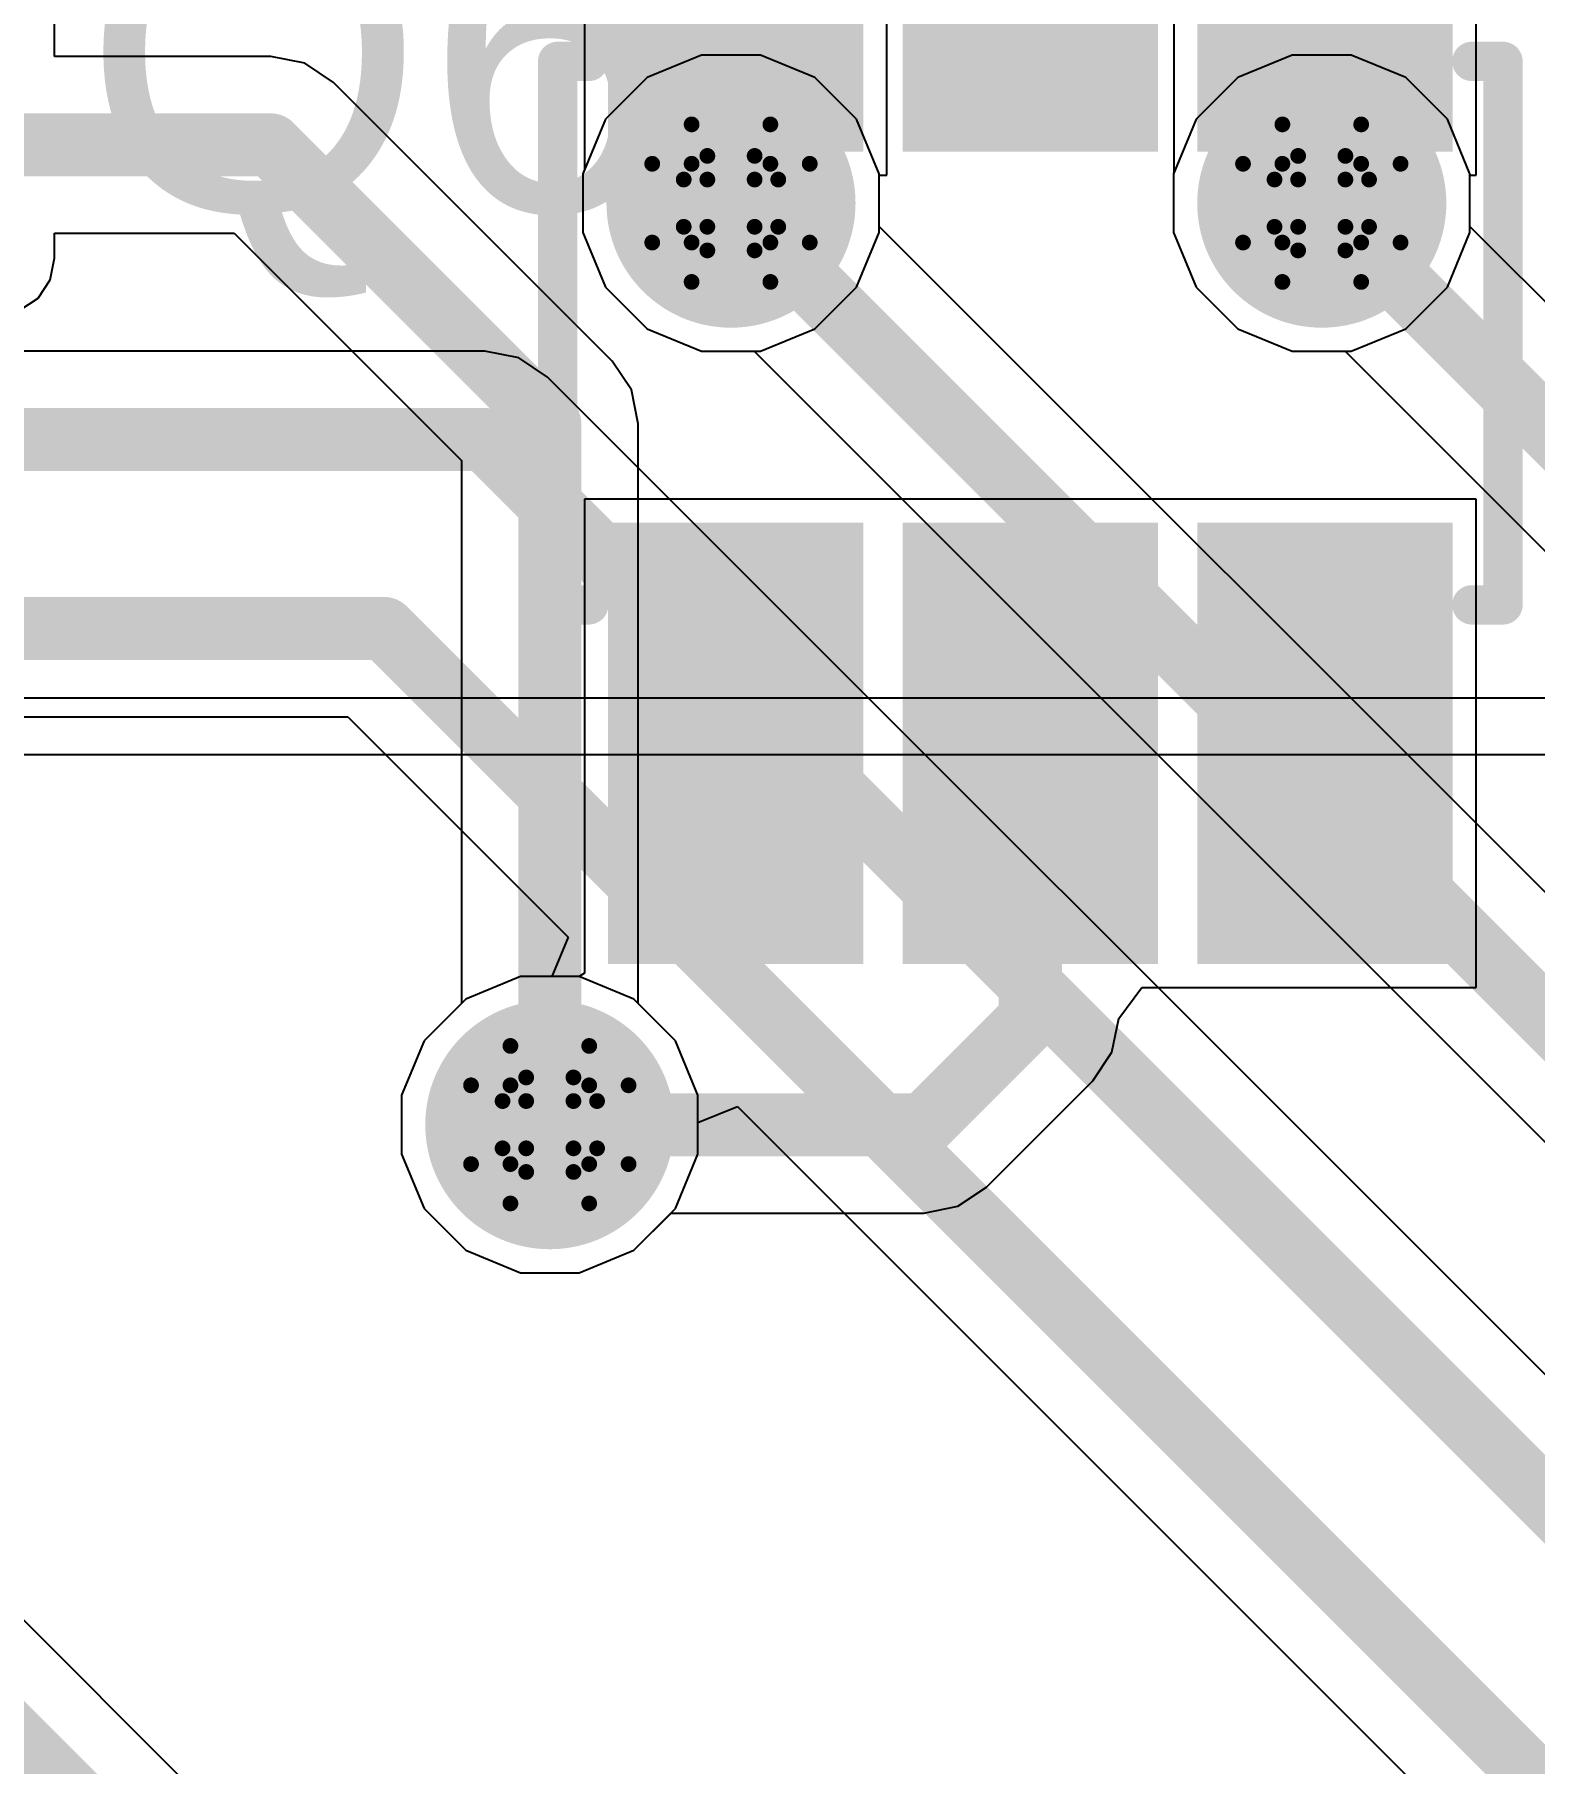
# Model space of a CAD drawing. Header units: inches. Extents: x -0.1 to 17.9, y -0.8 to 4.8.
# Drawn here: x 2.3886 to 2.579, y 3.4169 to 3.6364 of the extents above; entities that cross this region are included whole.
import ezdxf

# ---------------------------------------------------------------- set-up
doc = ezdxf.new("R2010")
doc.units = ezdxf.units.IN
doc.header["$MEASUREMENT"] = 0
for name, color, linetype in [('Bottom Layer 1', 5, 'Continuous'), ('Bottom Overlay', 54, 'Continuous'), ('Bottom Paste', 16, 'Continuous'), ('Bottom Solder', 6, 'Continuous'), ('Drill Drawing', 1, 'Continuous'), ('GND+Signal', 16, 'Continuous'), ('PWR+Signal', 76, 'Continuous'), ('Top Layer 1', 1, 'Continuous'), ('Top Overlay', 2, 'Continuous'), ('Via Holes', 16, 'Continuous')]:
    doc.layers.add(name, color=color, linetype=linetype)
doc.styles.add('Arial', font='', dxfattribs={"height": 0.2})
doc.styles.get('Arial').set_extended_font_data('Arial')

# ---------------------------------------------------------------- blocks, each defined once
blk = doc.blocks.new('SOT_23_6_B_212')
at = {"layer": 'Bottom Layer 1'}
for points in [[(-0.07559, 0.04961), (-0.02756, 0.04961), (-0.02756, 0.0252), (-0.07559, 0.0252)], [(0.02756, 0.04961), (0.07559, 0.04961), (0.07559, 0.0252), (0.02756, 0.0252)], [(-0.07559, 0.01221), (-0.02756, 0.01221), (-0.02756, -0.0122), (-0.07559, -0.0122)], [(0.02756, 0.01221), (0.07559, 0.01221), (0.07559, -0.0122), (0.02756, -0.0122)], [(-0.07559, -0.0252), (-0.02756, -0.0252), (-0.02756, -0.04961), (-0.07559, -0.04961)], [(0.02756, -0.0252), (0.07559, -0.0252), (0.07559, -0.04961), (0.02756, -0.04961)]]:
    blk.add_hatch(color=5, dxfattribs=at).paths.add_polyline_path(points)
at = {"layer": 'Bottom Paste'}
for points in [[(-0.07559, 0.04961), (-0.02756, 0.04961), (-0.02756, 0.0252), (-0.07559, 0.0252)], [(0.02756, 0.04961), (0.07559, 0.04961), (0.07559, 0.0252), (0.02756, 0.0252)], [(-0.07559, 0.01221), (-0.02756, 0.01221), (-0.02756, -0.0122), (-0.07559, -0.0122)], [(0.02756, 0.01221), (0.07559, 0.01221), (0.07559, -0.0122), (0.02756, -0.0122)], [(-0.07559, -0.0252), (-0.02756, -0.0252), (-0.02756, -0.04961), (-0.07559, -0.04961)], [(0.02756, -0.0252), (0.07559, -0.0252), (0.07559, -0.04961), (0.02756, -0.04961)]]:
    blk.add_hatch(color=16, dxfattribs=at).paths.add_polyline_path(points)
at = {"layer": 'Bottom Solder'}
for points in [[(-0.07959, 0.05361), (-0.02356, 0.05361), (-0.02356, 0.0212), (-0.07959, 0.0212)], [(0.02356, 0.05361), (0.07959, 0.05361), (0.07959, 0.0212), (0.02356, 0.0212)], [(-0.07959, 0.01621), (-0.02356, 0.01621), (-0.02356, -0.0162), (-0.07959, -0.0162)], [(0.02356, 0.01621), (0.07959, 0.01621), (0.07959, -0.0162), (0.02356, -0.0162)], [(-0.07959, -0.0212), (-0.02356, -0.0212), (-0.02356, -0.05361), (-0.07959, -0.05361)], [(0.02356, -0.0212), (0.07959, -0.0212), (0.07959, -0.05361), (0.02356, -0.05361)]]:
    blk.add_hatch(color=6, dxfattribs=at).paths.add_polyline_path(points)
at = {"layer": 'Bottom Overlay'}
for points in [[(0.034, 0.06, 0.005, 0.005, 0), (-0.035, 0.06, 0.005, 0.005, 0)], [(-0.035, 0.05606, 0.005, 0.005, 0), (-0.035, 0.06, 0.005, 0.005, 0)], [(0.034, 0.05606, 0.005, 0.005, 0), (0.034, 0.06, 0.005, 0.005, 0)], [(-0.081, -0.038, 0.005, 0.005, 0), (-0.086, -0.033, 0.005, 0.005, 0)], [(-0.086, -0.043, 0.005, 0.005, 0), (-0.086, -0.033, 0.005, 0.005, 0)], [(-0.086, -0.043, 0.005, 0.005, 0), (-0.081, -0.038, 0.005, 0.005, 0)], [(-0.035, -0.06, 0.005, 0.005, 0), (-0.035, -0.05606, 0.005, 0.005, 0)], [(0.034, -0.06, 0.005, 0.005, 0), (0.034, -0.05606, 0.005, 0.005, 0)], [(0.034, -0.06, 0.005, 0.005, 0), (-0.035, -0.06, 0.005, 0.005, 0)]]:
    blk.add_lwpolyline(points, format="xyseb", dxfattribs=at)
for points in [[(-0.03625, 0.06, 0.0025, 0.0025, 1), (-0.03375, 0.06, 0.0025, 0.0025, 1)], [(-0.03625, 0.06, 0.0025, 0.0025, 1), (-0.03375, 0.06, 0.0025, 0.0025, 1)], [(0.03275, 0.06, 0.0025, 0.0025, 1), (0.03525, 0.06, 0.0025, 0.0025, 1)], [(0.03275, 0.06, 0.0025, 0.0025, 1), (0.03525, 0.06, 0.0025, 0.0025, 1)], [(-0.03625, 0.05606, 0.0025, 0.0025, 1), (-0.03375, 0.05606, 0.0025, 0.0025, 1)], [(0.03275, 0.05606, 0.0025, 0.0025, 1), (0.03525, 0.05606, 0.0025, 0.0025, 1)], [(-0.08725, -0.033, 0.0025, 0.0025, 1), (-0.08475, -0.033, 0.0025, 0.0025, 1)], [(-0.08725, -0.033, 0.0025, 0.0025, 1), (-0.08475, -0.033, 0.0025, 0.0025, 1)], [(-0.08225, -0.038, 0.0025, 0.0025, 1), (-0.07975, -0.038, 0.0025, 0.0025, 1)], [(-0.08225, -0.038, 0.0025, 0.0025, 1), (-0.07975, -0.038, 0.0025, 0.0025, 1)], [(-0.08725, -0.043, 0.0025, 0.0025, 1), (-0.08475, -0.043, 0.0025, 0.0025, 1)], [(-0.08725, -0.043, 0.0025, 0.0025, 1), (-0.08475, -0.043, 0.0025, 0.0025, 1)], [(-0.03625, -0.05606, 0.0025, 0.0025, 1), (-0.03375, -0.05606, 0.0025, 0.0025, 1)], [(0.03275, -0.05606, 0.0025, 0.0025, 1), (0.03525, -0.05606, 0.0025, 0.0025, 1)], [(-0.03625, -0.06, 0.0025, 0.0025, 1), (-0.03375, -0.06, 0.0025, 0.0025, 1)], [(-0.03625, -0.06, 0.0025, 0.0025, 1), (-0.03375, -0.06, 0.0025, 0.0025, 1)], [(0.03275, -0.06, 0.0025, 0.0025, 1), (0.03525, -0.06, 0.0025, 0.0025, 1)], [(0.03275, -0.06, 0.0025, 0.0025, 1), (0.03525, -0.06, 0.0025, 0.0025, 1)]]:
    blk.add_lwpolyline(points, format="xyseb", close=True, dxfattribs=at)

msp = doc.modelspace()

# ---------------------------------------------------------------- hatches: boundary and pattern name
at = {"layer": 'Bottom Layer 1'}
h = msp.add_hatch(color=5, dxfattribs=at)
edge = h.paths.add_edge_path()
edge.add_arc((2.477, 3.615), 0.01181, 0, 360)
h = msp.add_hatch(color=5, dxfattribs=at)
edge = h.paths.add_edge_path()
edge.add_arc((2.552, 3.615), 0.01181, 0, 360)
h = msp.add_hatch(color=5, dxfattribs=at)
edge = h.paths.add_edge_path()
edge.add_arc((2.454, 3.498), 0.01181, 0, 360)
at = {"layer": 'Bottom Solder'}
h = msp.add_hatch(color=6, dxfattribs=at)
edge = h.paths.add_edge_path()
edge.add_arc((2.477, 3.615), 0.01581, 0, 360)
h = msp.add_hatch(color=6, dxfattribs=at)
edge = h.paths.add_edge_path()
edge.add_arc((2.552, 3.615), 0.01581, 0, 360)
h = msp.add_hatch(color=6, dxfattribs=at)
edge = h.paths.add_edge_path()
edge.add_arc((2.454, 3.498), 0.01581, 0, 360)
at = {"layer": 'GND+Signal'}
h = msp.add_hatch(color=16, dxfattribs=at)
edge = h.paths.add_edge_path()
edge.add_arc((2.477, 3.615), 0.01181, 0, 360)
h = msp.add_hatch(color=16, dxfattribs=at)
edge = h.paths.add_edge_path()
edge.add_arc((2.552, 3.615), 0.01181, 0, 360)
h = msp.add_hatch(color=16, dxfattribs=at)
edge = h.paths.add_edge_path()
edge.add_arc((2.454, 3.498), 0.01181, 0, 360)
at = {"layer": 'PWR+Signal'}
h = msp.add_hatch(color=76, dxfattribs=at)
edge = h.paths.add_edge_path()
edge.add_arc((2.477, 3.615), 0.01181, 0, 360)
h = msp.add_hatch(color=76, dxfattribs=at)
edge = h.paths.add_edge_path()
edge.add_arc((2.552, 3.615), 0.01181, 0, 360)
h = msp.add_hatch(color=76, dxfattribs=at)
edge = h.paths.add_edge_path()
edge.add_arc((2.454, 3.498), 0.01181, 0, 360)
at = {"layer": 'Top Layer 1'}
h = msp.add_hatch(color=1, dxfattribs=at)
edge = h.paths.add_edge_path()
edge.add_arc((2.477, 3.615), 0.01181, 0, 360)
h = msp.add_hatch(color=1, dxfattribs=at)
edge = h.paths.add_edge_path()
edge.add_arc((2.552, 3.615), 0.01181, 0, 360)
h = msp.add_hatch(color=1, dxfattribs=at)
edge = h.paths.add_edge_path()
edge.add_arc((2.454, 3.498), 0.01181, 0, 360)
at = {"layer": 'Via Holes'}
h = msp.add_hatch(color=7, dxfattribs=at)
edge = h.paths.add_edge_path()
edge.add_arc((2.477, 3.615), 0.00591, 0, 360)
h = msp.add_hatch(color=7, dxfattribs=at)
edge = h.paths.add_edge_path()
edge.add_arc((2.552, 3.615), 0.00591, 0, 360)
h = msp.add_hatch(color=7, dxfattribs=at)
edge = h.paths.add_edge_path()
edge.add_arc((2.454, 3.498), 0.00591, 0, 360)

# ---------------------------------------------------------------- linework, layer by layer
at = {"layer": 'Bottom Layer 1'}
for p, q in [((2.4968, 3.61856), (2.4968, 3.68059)), ((2.5332, 3.68059), (2.5332, 3.61876)), ((2.57161, 3.61856), (2.57161, 3.68059)), ((2.45839, 3.67634), (2.45839, 3.61924)), ((2.45839, 3.61924), (2.45819, 3.61874)), ((2.45819, 3.61874), (2.45819, 3.61126)), ((2.49581, 3.61126), (2.49581, 3.61856)), ((2.49581, 3.61856), (2.4968, 3.61856)), ((2.5332, 3.61876), (2.53319, 3.61874)), ((2.53319, 3.61874), (2.53319, 3.61126)), ((2.57081, 3.61126), (2.57081, 3.61856)), ((2.57081, 3.61856), (2.57161, 3.61856)), ((2.45819, 3.61126), (2.46105, 3.60434)), ((2.49295, 3.60434), (2.49581, 3.61126)), ((2.53319, 3.61126), (2.53605, 3.60434)), ((2.56795, 3.60434), (2.57081, 3.61126)), ((2.46105, 3.60434), (2.46634, 3.59905)), ((2.48766, 3.59905), (2.49295, 3.60434)), ((2.53605, 3.60434), (2.54134, 3.59905)), ((2.56266, 3.59905), (2.56795, 3.60434)), ((2.46634, 3.59905), (2.47326, 3.59619)), ((2.48074, 3.59619), (2.48766, 3.59905)), ((2.54134, 3.59905), (2.54826, 3.59619)), ((2.55574, 3.59619), (2.56266, 3.59905)), ((2.47326, 3.59619), (2.48074, 3.59619)), ((2.54826, 3.59619), (2.55574, 3.59619)), ((2.57161, 3.57744), (2.45839, 3.57744)), ((2.45839, 3.57744), (2.45839, 3.51725)), ((2.57161, 3.51541), (2.57161, 3.57744)), ((2.45026, 3.51681), (2.44334, 3.51395)), ((2.45774, 3.51681), (2.45026, 3.51681)), ((2.45839, 3.51725), (2.45774, 3.51681)), ((2.52622, 3.5115), (2.52916, 3.51541)), ((2.52916, 3.51541), (2.57161, 3.51541)), ((2.44334, 3.51395), (2.43805, 3.50866)), ((2.52536, 3.50721), (2.52622, 3.5115)), ((2.43805, 3.50866), (2.43519, 3.50174)), ((2.52293, 3.50357), (2.52536, 3.50721)), ((2.50943, 3.49007), (2.52293, 3.50357)), ((2.52293, 3.50357), (2.52293, 3.50357)), ((2.43519, 3.50174), (2.43519, 3.49426)), ((2.43519, 3.49426), (2.43805, 3.48734)), ((2.50579, 3.48764), (2.50943, 3.49007)), ((2.43805, 3.48734), (2.44334, 3.48205)), ((2.46466, 3.48205), (2.46939, 3.48678)), ((2.46939, 3.48678), (2.5015, 3.48678)), ((2.5015, 3.48678), (2.50579, 3.48764)), ((2.5015, 3.48678), (2.5015, 3.48678)), ((2.44334, 3.48205), (2.45026, 3.47919)), ((2.45774, 3.47919), (2.46466, 3.48205)), ((2.45026, 3.47919), (2.45774, 3.47919))]:
    msp.add_line(p, q, dxfattribs=at)
for points in [[(2.551, 3.616, 0.008, 0.008, 0), (2.551, 3.703, 0.008, 0.008, 0)], [(2.4776, 3.6156, 0.008, 0.008, 0), (2.4776, 3.64957, 0.008, 0.008, 0)], [(2.477, 3.615, 0.008, 0.008, 0), (2.4776, 3.6156, 0.008, 0.008, 0)], [(2.551, 3.616, 0.008, 0.008, 0), (2.552, 3.615, 0.008, 0.008, 0)], [(2.515, 3.5115, 0.008, 0.008, 0), (2.515, 3.54643, 0.008, 0.008, 0)], [(2.5015, 3.498, 0.008, 0.008, 0), (2.515, 3.5115, 0.008, 0.008, 0)], [(2.454, 3.498, 0.008, 0.008, 0), (2.5015, 3.498, 0.008, 0.008, 0)]]:
    msp.add_lwpolyline(points, format="xyseb", dxfattribs=at)
for points in [[(2.4756, 3.6156, 0.004, 0.004, 1), (2.4796, 3.6156, 0.004, 0.004, 1)], [(2.4756, 3.6156, 0.004, 0.004, 1), (2.4796, 3.6156, 0.004, 0.004, 1)], [(2.549, 3.616, 0.004, 0.004, 1), (2.553, 3.616, 0.004, 0.004, 1)], [(2.549, 3.616, 0.004, 0.004, 1), (2.553, 3.616, 0.004, 0.004, 1)], [(2.475, 3.615, 0.004, 0.004, 1), (2.479, 3.615, 0.004, 0.004, 1)], [(2.55, 3.615, 0.004, 0.004, 1), (2.554, 3.615, 0.004, 0.004, 1)], [(2.513, 3.54643, 0.004, 0.004, 1), (2.517, 3.54643, 0.004, 0.004, 1)], [(2.513, 3.5115, 0.004, 0.004, 1), (2.517, 3.5115, 0.004, 0.004, 1)], [(2.513, 3.5115, 0.004, 0.004, 1), (2.517, 3.5115, 0.004, 0.004, 1)], [(2.452, 3.498, 0.004, 0.004, 1), (2.456, 3.498, 0.004, 0.004, 1)], [(2.4995, 3.498, 0.004, 0.004, 1), (2.5035, 3.498, 0.004, 0.004, 1)], [(2.4995, 3.498, 0.004, 0.004, 1), (2.5035, 3.498, 0.004, 0.004, 1)]]:
    msp.add_lwpolyline(points, format="xyseb", close=True, dxfattribs=at)
at = {"layer": 'Drill Drawing'}
for points in [[(2.472, 3.62, 0.002, 0.002, 0), (2.472, 3.625, 0.002, 0.002, 0)], [(2.472, 3.625, 0.002, 0.002, 0), (2.482, 3.625, 0.002, 0.002, 0)], [(2.482, 3.62, 0.002, 0.002, 0), (2.482, 3.625, 0.002, 0.002, 0)], [(2.547, 3.62, 0.002, 0.002, 0), (2.547, 3.625, 0.002, 0.002, 0)], [(2.547, 3.625, 0.002, 0.002, 0), (2.557, 3.625, 0.002, 0.002, 0)], [(2.557, 3.62, 0.002, 0.002, 0), (2.557, 3.625, 0.002, 0.002, 0)], [(2.474, 3.618, 0.002, 0.002, 0), (2.474, 3.621, 0.002, 0.002, 0)], [(2.474, 3.621, 0.002, 0.002, 0), (2.48, 3.621, 0.002, 0.002, 0)], [(2.48, 3.618, 0.002, 0.002, 0), (2.48, 3.621, 0.002, 0.002, 0)], [(2.549, 3.618, 0.002, 0.002, 0), (2.549, 3.621, 0.002, 0.002, 0)], [(2.549, 3.621, 0.002, 0.002, 0), (2.555, 3.621, 0.002, 0.002, 0)], [(2.555, 3.618, 0.002, 0.002, 0), (2.555, 3.621, 0.002, 0.002, 0)], [(2.467, 3.61, 0.002, 0.002, 0), (2.467, 3.62, 0.002, 0.002, 0)], [(2.467, 3.62, 0.002, 0.002, 0), (2.472, 3.62, 0.002, 0.002, 0)], [(2.482, 3.62, 0.002, 0.002, 0), (2.487, 3.62, 0.002, 0.002, 0)], [(2.487, 3.61, 0.002, 0.002, 0), (2.487, 3.62, 0.002, 0.002, 0)], [(2.542, 3.61, 0.002, 0.002, 0), (2.542, 3.62, 0.002, 0.002, 0)], [(2.542, 3.62, 0.002, 0.002, 0), (2.547, 3.62, 0.002, 0.002, 0)], [(2.557, 3.62, 0.002, 0.002, 0), (2.562, 3.62, 0.002, 0.002, 0)], [(2.562, 3.61, 0.002, 0.002, 0), (2.562, 3.62, 0.002, 0.002, 0)], [(2.471, 3.612, 0.002, 0.002, 0), (2.471, 3.618, 0.002, 0.002, 0)], [(2.471, 3.618, 0.002, 0.002, 0), (2.474, 3.618, 0.002, 0.002, 0)], [(2.48, 3.618, 0.002, 0.002, 0), (2.483, 3.618, 0.002, 0.002, 0)], [(2.483, 3.612, 0.002, 0.002, 0), (2.483, 3.618, 0.002, 0.002, 0)], [(2.546, 3.612, 0.002, 0.002, 0), (2.546, 3.618, 0.002, 0.002, 0)], [(2.546, 3.618, 0.002, 0.002, 0), (2.549, 3.618, 0.002, 0.002, 0)], [(2.555, 3.618, 0.002, 0.002, 0), (2.558, 3.618, 0.002, 0.002, 0)], [(2.558, 3.612, 0.002, 0.002, 0), (2.558, 3.618, 0.002, 0.002, 0)], [(2.471, 3.612, 0.002, 0.002, 0), (2.474, 3.612, 0.002, 0.002, 0)], [(2.474, 3.609, 0.002, 0.002, 0), (2.474, 3.612, 0.002, 0.002, 0)], [(2.48, 3.612, 0.002, 0.002, 0), (2.483, 3.612, 0.002, 0.002, 0)], [(2.48, 3.609, 0.002, 0.002, 0), (2.48, 3.612, 0.002, 0.002, 0)], [(2.546, 3.612, 0.002, 0.002, 0), (2.549, 3.612, 0.002, 0.002, 0)], [(2.549, 3.609, 0.002, 0.002, 0), (2.549, 3.612, 0.002, 0.002, 0)], [(2.555, 3.612, 0.002, 0.002, 0), (2.558, 3.612, 0.002, 0.002, 0)], [(2.555, 3.609, 0.002, 0.002, 0), (2.555, 3.612, 0.002, 0.002, 0)], [(2.467, 3.61, 0.002, 0.002, 0), (2.472, 3.61, 0.002, 0.002, 0)], [(2.472, 3.605, 0.002, 0.002, 0), (2.472, 3.61, 0.002, 0.002, 0)], [(2.482, 3.61, 0.002, 0.002, 0), (2.487, 3.61, 0.002, 0.002, 0)], [(2.482, 3.605, 0.002, 0.002, 0), (2.482, 3.61, 0.002, 0.002, 0)], [(2.542, 3.61, 0.002, 0.002, 0), (2.547, 3.61, 0.002, 0.002, 0)], [(2.547, 3.605, 0.002, 0.002, 0), (2.547, 3.61, 0.002, 0.002, 0)], [(2.557, 3.61, 0.002, 0.002, 0), (2.562, 3.61, 0.002, 0.002, 0)], [(2.557, 3.605, 0.002, 0.002, 0), (2.557, 3.61, 0.002, 0.002, 0)], [(2.474, 3.609, 0.002, 0.002, 0), (2.48, 3.609, 0.002, 0.002, 0)], [(2.549, 3.609, 0.002, 0.002, 0), (2.555, 3.609, 0.002, 0.002, 0)], [(2.472, 3.605, 0.002, 0.002, 0), (2.482, 3.605, 0.002, 0.002, 0)], [(2.547, 3.605, 0.002, 0.002, 0), (2.557, 3.605, 0.002, 0.002, 0)], [(2.449, 3.503, 0.002, 0.002, 0), (2.449, 3.508, 0.002, 0.002, 0)], [(2.449, 3.508, 0.002, 0.002, 0), (2.459, 3.508, 0.002, 0.002, 0)], [(2.459, 3.503, 0.002, 0.002, 0), (2.459, 3.508, 0.002, 0.002, 0)], [(2.444, 3.493, 0.002, 0.002, 0), (2.444, 3.503, 0.002, 0.002, 0)], [(2.444, 3.503, 0.002, 0.002, 0), (2.449, 3.503, 0.002, 0.002, 0)], [(2.451, 3.501, 0.002, 0.002, 0), (2.451, 3.504, 0.002, 0.002, 0)], [(2.451, 3.504, 0.002, 0.002, 0), (2.457, 3.504, 0.002, 0.002, 0)], [(2.457, 3.501, 0.002, 0.002, 0), (2.457, 3.504, 0.002, 0.002, 0)], [(2.459, 3.503, 0.002, 0.002, 0), (2.464, 3.503, 0.002, 0.002, 0)], [(2.464, 3.493, 0.002, 0.002, 0), (2.464, 3.503, 0.002, 0.002, 0)], [(2.448, 3.495, 0.002, 0.002, 0), (2.448, 3.501, 0.002, 0.002, 0)], [(2.448, 3.501, 0.002, 0.002, 0), (2.451, 3.501, 0.002, 0.002, 0)], [(2.457, 3.501, 0.002, 0.002, 0), (2.46, 3.501, 0.002, 0.002, 0)], [(2.46, 3.495, 0.002, 0.002, 0), (2.46, 3.501, 0.002, 0.002, 0)], [(2.448, 3.495, 0.002, 0.002, 0), (2.451, 3.495, 0.002, 0.002, 0)], [(2.451, 3.492, 0.002, 0.002, 0), (2.451, 3.495, 0.002, 0.002, 0)], [(2.457, 3.495, 0.002, 0.002, 0), (2.46, 3.495, 0.002, 0.002, 0)], [(2.457, 3.492, 0.002, 0.002, 0), (2.457, 3.495, 0.002, 0.002, 0)], [(2.444, 3.493, 0.002, 0.002, 0), (2.449, 3.493, 0.002, 0.002, 0)], [(2.449, 3.488, 0.002, 0.002, 0), (2.449, 3.493, 0.002, 0.002, 0)], [(2.451, 3.492, 0.002, 0.002, 0), (2.457, 3.492, 0.002, 0.002, 0)], [(2.459, 3.493, 0.002, 0.002, 0), (2.464, 3.493, 0.002, 0.002, 0)], [(2.459, 3.488, 0.002, 0.002, 0), (2.459, 3.493, 0.002, 0.002, 0)], [(2.449, 3.488, 0.002, 0.002, 0), (2.459, 3.488, 0.002, 0.002, 0)]]:
    msp.add_lwpolyline(points, format="xyseb", dxfattribs=at)
for points in [[(2.4715, 3.625, 0.001, 0.001, 1), (2.4725, 3.625, 0.001, 0.001, 1)], [(2.4715, 3.625, 0.001, 0.001, 1), (2.4725, 3.625, 0.001, 0.001, 1)], [(2.4815, 3.625, 0.001, 0.001, 1), (2.4825, 3.625, 0.001, 0.001, 1)], [(2.4815, 3.625, 0.001, 0.001, 1), (2.4825, 3.625, 0.001, 0.001, 1)], [(2.5465, 3.625, 0.001, 0.001, 1), (2.5475, 3.625, 0.001, 0.001, 1)], [(2.5465, 3.625, 0.001, 0.001, 1), (2.5475, 3.625, 0.001, 0.001, 1)], [(2.5565, 3.625, 0.001, 0.001, 1), (2.5575, 3.625, 0.001, 0.001, 1)], [(2.5565, 3.625, 0.001, 0.001, 1), (2.5575, 3.625, 0.001, 0.001, 1)], [(2.4735, 3.621, 0.001, 0.001, 1), (2.4745, 3.621, 0.001, 0.001, 1)], [(2.4735, 3.621, 0.001, 0.001, 1), (2.4745, 3.621, 0.001, 0.001, 1)], [(2.4795, 3.621, 0.001, 0.001, 1), (2.4805, 3.621, 0.001, 0.001, 1)], [(2.4795, 3.621, 0.001, 0.001, 1), (2.4805, 3.621, 0.001, 0.001, 1)], [(2.5485, 3.621, 0.001, 0.001, 1), (2.5495, 3.621, 0.001, 0.001, 1)], [(2.5485, 3.621, 0.001, 0.001, 1), (2.5495, 3.621, 0.001, 0.001, 1)], [(2.5545, 3.621, 0.001, 0.001, 1), (2.5555, 3.621, 0.001, 0.001, 1)], [(2.5545, 3.621, 0.001, 0.001, 1), (2.5555, 3.621, 0.001, 0.001, 1)], [(2.4665, 3.62, 0.001, 0.001, 1), (2.4675, 3.62, 0.001, 0.001, 1)], [(2.4665, 3.62, 0.001, 0.001, 1), (2.4675, 3.62, 0.001, 0.001, 1)], [(2.4715, 3.62, 0.001, 0.001, 1), (2.4725, 3.62, 0.001, 0.001, 1)], [(2.4715, 3.62, 0.001, 0.001, 1), (2.4725, 3.62, 0.001, 0.001, 1)], [(2.4815, 3.62, 0.001, 0.001, 1), (2.4825, 3.62, 0.001, 0.001, 1)], [(2.4815, 3.62, 0.001, 0.001, 1), (2.4825, 3.62, 0.001, 0.001, 1)], [(2.4865, 3.62, 0.001, 0.001, 1), (2.4875, 3.62, 0.001, 0.001, 1)], [(2.4865, 3.62, 0.001, 0.001, 1), (2.4875, 3.62, 0.001, 0.001, 1)], [(2.5415, 3.62, 0.001, 0.001, 1), (2.5425, 3.62, 0.001, 0.001, 1)], [(2.5415, 3.62, 0.001, 0.001, 1), (2.5425, 3.62, 0.001, 0.001, 1)], [(2.5465, 3.62, 0.001, 0.001, 1), (2.5475, 3.62, 0.001, 0.001, 1)], [(2.5465, 3.62, 0.001, 0.001, 1), (2.5475, 3.62, 0.001, 0.001, 1)], [(2.5565, 3.62, 0.001, 0.001, 1), (2.5575, 3.62, 0.001, 0.001, 1)], [(2.5565, 3.62, 0.001, 0.001, 1), (2.5575, 3.62, 0.001, 0.001, 1)], [(2.5615, 3.62, 0.001, 0.001, 1), (2.5625, 3.62, 0.001, 0.001, 1)], [(2.5615, 3.62, 0.001, 0.001, 1), (2.5625, 3.62, 0.001, 0.001, 1)], [(2.4705, 3.618, 0.001, 0.001, 1), (2.4715, 3.618, 0.001, 0.001, 1)], [(2.4705, 3.618, 0.001, 0.001, 1), (2.4715, 3.618, 0.001, 0.001, 1)], [(2.4735, 3.618, 0.001, 0.001, 1), (2.4745, 3.618, 0.001, 0.001, 1)], [(2.4735, 3.618, 0.001, 0.001, 1), (2.4745, 3.618, 0.001, 0.001, 1)], [(2.4795, 3.618, 0.001, 0.001, 1), (2.4805, 3.618, 0.001, 0.001, 1)], [(2.4795, 3.618, 0.001, 0.001, 1), (2.4805, 3.618, 0.001, 0.001, 1)], [(2.4825, 3.618, 0.001, 0.001, 1), (2.4835, 3.618, 0.001, 0.001, 1)], [(2.4825, 3.618, 0.001, 0.001, 1), (2.4835, 3.618, 0.001, 0.001, 1)], [(2.5455, 3.618, 0.001, 0.001, 1), (2.5465, 3.618, 0.001, 0.001, 1)], [(2.5455, 3.618, 0.001, 0.001, 1), (2.5465, 3.618, 0.001, 0.001, 1)], [(2.5485, 3.618, 0.001, 0.001, 1), (2.5495, 3.618, 0.001, 0.001, 1)], [(2.5485, 3.618, 0.001, 0.001, 1), (2.5495, 3.618, 0.001, 0.001, 1)], [(2.5545, 3.618, 0.001, 0.001, 1), (2.5555, 3.618, 0.001, 0.001, 1)], [(2.5545, 3.618, 0.001, 0.001, 1), (2.5555, 3.618, 0.001, 0.001, 1)], [(2.5575, 3.618, 0.001, 0.001, 1), (2.5585, 3.618, 0.001, 0.001, 1)], [(2.5575, 3.618, 0.001, 0.001, 1), (2.5585, 3.618, 0.001, 0.001, 1)], [(2.4705, 3.612, 0.001, 0.001, 1), (2.4715, 3.612, 0.001, 0.001, 1)], [(2.4705, 3.612, 0.001, 0.001, 1), (2.4715, 3.612, 0.001, 0.001, 1)], [(2.4735, 3.612, 0.001, 0.001, 1), (2.4745, 3.612, 0.001, 0.001, 1)], [(2.4735, 3.612, 0.001, 0.001, 1), (2.4745, 3.612, 0.001, 0.001, 1)], [(2.4795, 3.612, 0.001, 0.001, 1), (2.4805, 3.612, 0.001, 0.001, 1)], [(2.4795, 3.612, 0.001, 0.001, 1), (2.4805, 3.612, 0.001, 0.001, 1)], [(2.4825, 3.612, 0.001, 0.001, 1), (2.4835, 3.612, 0.001, 0.001, 1)], [(2.4825, 3.612, 0.001, 0.001, 1), (2.4835, 3.612, 0.001, 0.001, 1)], [(2.5455, 3.612, 0.001, 0.001, 1), (2.5465, 3.612, 0.001, 0.001, 1)], [(2.5455, 3.612, 0.001, 0.001, 1), (2.5465, 3.612, 0.001, 0.001, 1)], [(2.5485, 3.612, 0.001, 0.001, 1), (2.5495, 3.612, 0.001, 0.001, 1)], [(2.5485, 3.612, 0.001, 0.001, 1), (2.5495, 3.612, 0.001, 0.001, 1)], [(2.5545, 3.612, 0.001, 0.001, 1), (2.5555, 3.612, 0.001, 0.001, 1)], [(2.5545, 3.612, 0.001, 0.001, 1), (2.5555, 3.612, 0.001, 0.001, 1)], [(2.5575, 3.612, 0.001, 0.001, 1), (2.5585, 3.612, 0.001, 0.001, 1)], [(2.5575, 3.612, 0.001, 0.001, 1), (2.5585, 3.612, 0.001, 0.001, 1)], [(2.4665, 3.61, 0.001, 0.001, 1), (2.4675, 3.61, 0.001, 0.001, 1)], [(2.4665, 3.61, 0.001, 0.001, 1), (2.4675, 3.61, 0.001, 0.001, 1)], [(2.4715, 3.61, 0.001, 0.001, 1), (2.4725, 3.61, 0.001, 0.001, 1)], [(2.4715, 3.61, 0.001, 0.001, 1), (2.4725, 3.61, 0.001, 0.001, 1)], [(2.4815, 3.61, 0.001, 0.001, 1), (2.4825, 3.61, 0.001, 0.001, 1)], [(2.4815, 3.61, 0.001, 0.001, 1), (2.4825, 3.61, 0.001, 0.001, 1)], [(2.4865, 3.61, 0.001, 0.001, 1), (2.4875, 3.61, 0.001, 0.001, 1)], [(2.4865, 3.61, 0.001, 0.001, 1), (2.4875, 3.61, 0.001, 0.001, 1)], [(2.5415, 3.61, 0.001, 0.001, 1), (2.5425, 3.61, 0.001, 0.001, 1)], [(2.5415, 3.61, 0.001, 0.001, 1), (2.5425, 3.61, 0.001, 0.001, 1)], [(2.5465, 3.61, 0.001, 0.001, 1), (2.5475, 3.61, 0.001, 0.001, 1)], [(2.5465, 3.61, 0.001, 0.001, 1), (2.5475, 3.61, 0.001, 0.001, 1)], [(2.5565, 3.61, 0.001, 0.001, 1), (2.5575, 3.61, 0.001, 0.001, 1)], [(2.5565, 3.61, 0.001, 0.001, 1), (2.5575, 3.61, 0.001, 0.001, 1)], [(2.5615, 3.61, 0.001, 0.001, 1), (2.5625, 3.61, 0.001, 0.001, 1)], [(2.5615, 3.61, 0.001, 0.001, 1), (2.5625, 3.61, 0.001, 0.001, 1)], [(2.4735, 3.609, 0.001, 0.001, 1), (2.4745, 3.609, 0.001, 0.001, 1)], [(2.4735, 3.609, 0.001, 0.001, 1), (2.4745, 3.609, 0.001, 0.001, 1)], [(2.4795, 3.609, 0.001, 0.001, 1), (2.4805, 3.609, 0.001, 0.001, 1)], [(2.4795, 3.609, 0.001, 0.001, 1), (2.4805, 3.609, 0.001, 0.001, 1)], [(2.5485, 3.609, 0.001, 0.001, 1), (2.5495, 3.609, 0.001, 0.001, 1)], [(2.5485, 3.609, 0.001, 0.001, 1), (2.5495, 3.609, 0.001, 0.001, 1)], [(2.5545, 3.609, 0.001, 0.001, 1), (2.5555, 3.609, 0.001, 0.001, 1)], [(2.5545, 3.609, 0.001, 0.001, 1), (2.5555, 3.609, 0.001, 0.001, 1)], [(2.4715, 3.605, 0.001, 0.001, 1), (2.4725, 3.605, 0.001, 0.001, 1)], [(2.4715, 3.605, 0.001, 0.001, 1), (2.4725, 3.605, 0.001, 0.001, 1)], [(2.4815, 3.605, 0.001, 0.001, 1), (2.4825, 3.605, 0.001, 0.001, 1)], [(2.4815, 3.605, 0.001, 0.001, 1), (2.4825, 3.605, 0.001, 0.001, 1)], [(2.5465, 3.605, 0.001, 0.001, 1), (2.5475, 3.605, 0.001, 0.001, 1)], [(2.5465, 3.605, 0.001, 0.001, 1), (2.5475, 3.605, 0.001, 0.001, 1)], [(2.5565, 3.605, 0.001, 0.001, 1), (2.5575, 3.605, 0.001, 0.001, 1)], [(2.5565, 3.605, 0.001, 0.001, 1), (2.5575, 3.605, 0.001, 0.001, 1)], [(2.4485, 3.508, 0.001, 0.001, 1), (2.4495, 3.508, 0.001, 0.001, 1)], [(2.4485, 3.508, 0.001, 0.001, 1), (2.4495, 3.508, 0.001, 0.001, 1)], [(2.4585, 3.508, 0.001, 0.001, 1), (2.4595, 3.508, 0.001, 0.001, 1)], [(2.4585, 3.508, 0.001, 0.001, 1), (2.4595, 3.508, 0.001, 0.001, 1)], [(2.4435, 3.503, 0.001, 0.001, 1), (2.4445, 3.503, 0.001, 0.001, 1)], [(2.4435, 3.503, 0.001, 0.001, 1), (2.4445, 3.503, 0.001, 0.001, 1)], [(2.4485, 3.503, 0.001, 0.001, 1), (2.4495, 3.503, 0.001, 0.001, 1)], [(2.4485, 3.503, 0.001, 0.001, 1), (2.4495, 3.503, 0.001, 0.001, 1)], [(2.4505, 3.504, 0.001, 0.001, 1), (2.4515, 3.504, 0.001, 0.001, 1)], [(2.4505, 3.504, 0.001, 0.001, 1), (2.4515, 3.504, 0.001, 0.001, 1)], [(2.4565, 3.504, 0.001, 0.001, 1), (2.4575, 3.504, 0.001, 0.001, 1)], [(2.4565, 3.504, 0.001, 0.001, 1), (2.4575, 3.504, 0.001, 0.001, 1)], [(2.4585, 3.503, 0.001, 0.001, 1), (2.4595, 3.503, 0.001, 0.001, 1)], [(2.4585, 3.503, 0.001, 0.001, 1), (2.4595, 3.503, 0.001, 0.001, 1)], [(2.4635, 3.503, 0.001, 0.001, 1), (2.4645, 3.503, 0.001, 0.001, 1)], [(2.4635, 3.503, 0.001, 0.001, 1), (2.4645, 3.503, 0.001, 0.001, 1)], [(2.4475, 3.501, 0.001, 0.001, 1), (2.4485, 3.501, 0.001, 0.001, 1)], [(2.4475, 3.501, 0.001, 0.001, 1), (2.4485, 3.501, 0.001, 0.001, 1)], [(2.4505, 3.501, 0.001, 0.001, 1), (2.4515, 3.501, 0.001, 0.001, 1)], [(2.4505, 3.501, 0.001, 0.001, 1), (2.4515, 3.501, 0.001, 0.001, 1)], [(2.4565, 3.501, 0.001, 0.001, 1), (2.4575, 3.501, 0.001, 0.001, 1)], [(2.4565, 3.501, 0.001, 0.001, 1), (2.4575, 3.501, 0.001, 0.001, 1)], [(2.4595, 3.501, 0.001, 0.001, 1), (2.4605, 3.501, 0.001, 0.001, 1)], [(2.4595, 3.501, 0.001, 0.001, 1), (2.4605, 3.501, 0.001, 0.001, 1)], [(2.4475, 3.495, 0.001, 0.001, 1), (2.4485, 3.495, 0.001, 0.001, 1)], [(2.4475, 3.495, 0.001, 0.001, 1), (2.4485, 3.495, 0.001, 0.001, 1)], [(2.4505, 3.495, 0.001, 0.001, 1), (2.4515, 3.495, 0.001, 0.001, 1)], [(2.4505, 3.495, 0.001, 0.001, 1), (2.4515, 3.495, 0.001, 0.001, 1)], [(2.4565, 3.495, 0.001, 0.001, 1), (2.4575, 3.495, 0.001, 0.001, 1)], [(2.4565, 3.495, 0.001, 0.001, 1), (2.4575, 3.495, 0.001, 0.001, 1)], [(2.4595, 3.495, 0.001, 0.001, 1), (2.4605, 3.495, 0.001, 0.001, 1)], [(2.4595, 3.495, 0.001, 0.001, 1), (2.4605, 3.495, 0.001, 0.001, 1)], [(2.4435, 3.493, 0.001, 0.001, 1), (2.4445, 3.493, 0.001, 0.001, 1)], [(2.4435, 3.493, 0.001, 0.001, 1), (2.4445, 3.493, 0.001, 0.001, 1)], [(2.4485, 3.493, 0.001, 0.001, 1), (2.4495, 3.493, 0.001, 0.001, 1)], [(2.4485, 3.493, 0.001, 0.001, 1), (2.4495, 3.493, 0.001, 0.001, 1)], [(2.4505, 3.492, 0.001, 0.001, 1), (2.4515, 3.492, 0.001, 0.001, 1)], [(2.4505, 3.492, 0.001, 0.001, 1), (2.4515, 3.492, 0.001, 0.001, 1)], [(2.4565, 3.492, 0.001, 0.001, 1), (2.4575, 3.492, 0.001, 0.001, 1)], [(2.4565, 3.492, 0.001, 0.001, 1), (2.4575, 3.492, 0.001, 0.001, 1)], [(2.4585, 3.493, 0.001, 0.001, 1), (2.4595, 3.493, 0.001, 0.001, 1)], [(2.4585, 3.493, 0.001, 0.001, 1), (2.4595, 3.493, 0.001, 0.001, 1)], [(2.4635, 3.493, 0.001, 0.001, 1), (2.4645, 3.493, 0.001, 0.001, 1)], [(2.4635, 3.493, 0.001, 0.001, 1), (2.4645, 3.493, 0.001, 0.001, 1)], [(2.4485, 3.488, 0.001, 0.001, 1), (2.4495, 3.488, 0.001, 0.001, 1)], [(2.4485, 3.488, 0.001, 0.001, 1), (2.4495, 3.488, 0.001, 0.001, 1)], [(2.4585, 3.488, 0.001, 0.001, 1), (2.4595, 3.488, 0.001, 0.001, 1)], [(2.4585, 3.488, 0.001, 0.001, 1), (2.4595, 3.488, 0.001, 0.001, 1)]]:
    msp.add_lwpolyline(points, format="xyseb", close=True, dxfattribs=at)
at = {"layer": 'GND+Signal'}
for p, q in [((2.47326, 3.63381), (2.46634, 3.63095)), ((2.48074, 3.63381), (2.47326, 3.63381)), ((2.48766, 3.63095), (2.48074, 3.63381)), ((2.54826, 3.63381), (2.54134, 3.63095)), ((2.55574, 3.63381), (2.54826, 3.63381)), ((2.56266, 3.63095), (2.55574, 3.63381)), ((2.46634, 3.63095), (2.46105, 3.62566)), ((2.49295, 3.62566), (2.48766, 3.63095)), ((2.54134, 3.63095), (2.53605, 3.62566)), ((2.56795, 3.62566), (2.56266, 3.63095)), ((2.46105, 3.62566), (2.45819, 3.61874)), ((2.49581, 3.61874), (2.49295, 3.62566)), ((2.53605, 3.62566), (2.53319, 3.61874)), ((2.57081, 3.61874), (2.56795, 3.62566)), ((2.45819, 3.61874), (2.45819, 3.61126)), ((2.49581, 3.61205), (2.49581, 3.61874)), ((2.53319, 3.61874), (2.53319, 3.61126)), ((2.57081, 3.61205), (2.57081, 3.61874)), ((2.45819, 3.61126), (2.46105, 3.60434)), ((2.83517, 3.2727), (2.49581, 3.61205)), ((2.53319, 3.61126), (2.53605, 3.60434)), ((2.85893, 3.32393), (2.57081, 3.61205)), ((2.46105, 3.60434), (2.46634, 3.59905)), ((2.53605, 3.60434), (2.54134, 3.59905)), ((2.46634, 3.59905), (2.47326, 3.59619)), ((2.54134, 3.59905), (2.54826, 3.59619)), ((2.44577, 3.59622), (2.11039, 3.59622)), ((2.45006, 3.59536), (2.44577, 3.59622)), ((2.44577, 3.59622), (2.44577, 3.59622)), ((2.47326, 3.59619), (2.47995, 3.59619)), ((2.47995, 3.59619), (2.82177, 3.25437)), ((2.54826, 3.59619), (2.55495, 3.59619)), ((2.55495, 3.59619), (2.83978, 3.31135)), ((2.4537, 3.59293), (2.45006, 3.59536)), ((2.79993, 3.2467), (2.4537, 3.59293)), ((2.22389, 3.54978), (2.42835, 3.54978)), ((2.42835, 3.54978), (2.45633, 3.52181)), ((2.45633, 3.52181), (2.45426, 3.51681)), ((2.45026, 3.51681), (2.44334, 3.51395)), ((2.45426, 3.51681), (2.45026, 3.51681)), ((2.44334, 3.51395), (2.43805, 3.50866)), ((2.43805, 3.50866), (2.43519, 3.50174)), ((2.43519, 3.50174), (2.43519, 3.49426)), ((2.47281, 3.49826), (2.47781, 3.50033)), ((2.47781, 3.50033), (2.75478, 3.22335)), ((2.47281, 3.49426), (2.47281, 3.49826)), ((2.43519, 3.49426), (2.43805, 3.48734)), ((2.46995, 3.48734), (2.47281, 3.49426)), ((2.43805, 3.48734), (2.44334, 3.48205)), ((2.46466, 3.48205), (2.46995, 3.48734)), ((2.44334, 3.48205), (2.45026, 3.47919)), ((2.45774, 3.47919), (2.46466, 3.48205)), ((2.45026, 3.47919), (2.45774, 3.47919)), ((2.52894, 3.29335), (2.36036, 3.46193))]:
    msp.add_line(p, q, dxfattribs=at)
for points in [[(2.477, 3.615, 0.008, 0.008, 0), (2.83299, 3.25901, 0.008, 0.008, 0)], [(2.552, 3.615, 0.008, 0.008, 0), (2.851, 3.316, 0.008, 0.008, 0)], [(2.095, 3.585, 0.008, 0.008, 0), (2.44577, 3.585, 0.008, 0.008, 0)], [(2.44577, 3.585, 0.008, 0.008, 0), (2.792, 3.23877, 0.008, 0.008, 0)], [(1.918, 3.561, 0.008, 0.008, 0), (2.433, 3.561, 0.008, 0.008, 0)], [(2.433, 3.561, 0.008, 0.008, 0), (2.766, 3.228, 0.008, 0.008, 0)], [(2.35243, 3.454, 0.008, 0.008, 0), (2.52101, 3.28542, 0.008, 0.008, 0)]]:
    msp.add_lwpolyline(points, format="xyseb", dxfattribs=at)
for points in [[(2.475, 3.615, 0.004, 0.004, 1), (2.479, 3.615, 0.004, 0.004, 1)], [(2.55, 3.615, 0.004, 0.004, 1), (2.554, 3.615, 0.004, 0.004, 1)], [(2.44377, 3.585, 0.004, 0.004, 1), (2.44777, 3.585, 0.004, 0.004, 1)], [(2.44377, 3.585, 0.004, 0.004, 1), (2.44777, 3.585, 0.004, 0.004, 1)], [(2.431, 3.561, 0.004, 0.004, 1), (2.435, 3.561, 0.004, 0.004, 1)], [(2.431, 3.561, 0.004, 0.004, 1), (2.435, 3.561, 0.004, 0.004, 1)]]:
    msp.add_lwpolyline(points, format="xyseb", close=True, dxfattribs=at)
at = {"layer": 'PWR+Signal'}
for p, q in [((2.47326, 3.63381), (2.46634, 3.63095)), ((2.48074, 3.63381), (2.47326, 3.63381)), ((2.48766, 3.63095), (2.48074, 3.63381)), ((2.54826, 3.63381), (2.54134, 3.63095)), ((2.55574, 3.63381), (2.54826, 3.63381)), ((2.56266, 3.63095), (2.55574, 3.63381)), ((2.46634, 3.63095), (2.46105, 3.62566)), ((2.49295, 3.62566), (2.48766, 3.63095)), ((2.54134, 3.63095), (2.53605, 3.62566)), ((2.56795, 3.62566), (2.56266, 3.63095)), ((2.46105, 3.62566), (2.45819, 3.61874)), ((2.49581, 3.61874), (2.49295, 3.62566)), ((2.53605, 3.62566), (2.53319, 3.61874)), ((2.57081, 3.61874), (2.56795, 3.62566)), ((2.45819, 3.61874), (2.45819, 3.61126)), ((2.49581, 3.61126), (2.49581, 3.61874)), ((2.53319, 3.61874), (2.53319, 3.61126)), ((2.57081, 3.61126), (2.57081, 3.61874)), ((2.45819, 3.61126), (2.46105, 3.60434)), ((2.49295, 3.60434), (2.49581, 3.61126)), ((2.53319, 3.61126), (2.53605, 3.60434)), ((2.56795, 3.60434), (2.57081, 3.61126)), ((2.46105, 3.60434), (2.46634, 3.59905)), ((2.48766, 3.59905), (2.49295, 3.60434)), ((2.53605, 3.60434), (2.54134, 3.59905)), ((2.56266, 3.59905), (2.56795, 3.60434)), ((2.46634, 3.59905), (2.47326, 3.59619)), ((2.48074, 3.59619), (2.48766, 3.59905)), ((2.54134, 3.59905), (2.54826, 3.59619)), ((2.55574, 3.59619), (2.56266, 3.59905)), ((2.47326, 3.59619), (2.48074, 3.59619)), ((2.54826, 3.59619), (2.55574, 3.59619)), ((2.96957, 3.55214), (2.2278, 3.55214)), ((2.2278, 3.545), (2.96957, 3.545)), ((2.45026, 3.51681), (2.44334, 3.51395)), ((2.45774, 3.51681), (2.45026, 3.51681)), ((2.46466, 3.51395), (2.45774, 3.51681)), ((2.44334, 3.51395), (2.43805, 3.50866)), ((2.46995, 3.50866), (2.46466, 3.51395)), ((2.43805, 3.50866), (2.43519, 3.50174)), ((2.47281, 3.50174), (2.46995, 3.50866)), ((2.43519, 3.50174), (2.43519, 3.49426)), ((2.47281, 3.49426), (2.47281, 3.50174)), ((2.43519, 3.49426), (2.43805, 3.48734)), ((2.46995, 3.48734), (2.47281, 3.49426)), ((2.43805, 3.48734), (2.44334, 3.48205)), ((2.46466, 3.48205), (2.46995, 3.48734)), ((2.44334, 3.48205), (2.45026, 3.47919)), ((2.45774, 3.47919), (2.46466, 3.48205)), ((2.45026, 3.47919), (2.45774, 3.47919))]:
    msp.add_line(p, q, dxfattribs=at)
at = {"layer": 'Top Layer 1'}
for p, q in [((2.39114, 3.63362), (2.39114, 3.827)), ((2.4186, 3.63362), (2.39114, 3.63362)), ((2.42289, 3.63276), (2.4186, 3.63362)), ((2.4186, 3.63362), (2.4186, 3.63362)), ((2.42653, 3.63033), (2.42289, 3.63276)), ((2.47326, 3.63381), (2.46634, 3.63095)), ((2.48074, 3.63381), (2.47326, 3.63381)), ((2.48766, 3.63095), (2.48074, 3.63381)), ((2.54826, 3.63381), (2.54134, 3.63095)), ((2.55574, 3.63381), (2.54826, 3.63381)), ((2.56266, 3.63095), (2.55574, 3.63381)), ((2.46634, 3.63095), (2.46105, 3.62566)), ((2.49295, 3.62566), (2.48766, 3.63095)), ((2.54134, 3.63095), (2.53605, 3.62566)), ((2.56795, 3.62566), (2.56266, 3.63095)), ((2.46193, 3.59493), (2.42653, 3.63033)), ((2.46105, 3.62566), (2.45819, 3.61874)), ((2.49581, 3.61874), (2.49295, 3.62566)), ((2.53605, 3.62566), (2.53319, 3.61874)), ((2.57081, 3.61874), (2.56795, 3.62566)), ((2.45819, 3.61874), (2.45819, 3.61126)), ((2.49581, 3.61126), (2.49581, 3.61874)), ((2.53319, 3.61874), (2.53319, 3.61126)), ((2.57081, 3.61126), (2.57081, 3.61874)), ((2.39114, 3.608), (2.39114, 3.61119)), ((2.39114, 3.61119), (2.41395, 3.61119)), ((2.41395, 3.61119), (2.44278, 3.58235)), ((2.45819, 3.61126), (2.46105, 3.60434)), ((2.49295, 3.60434), (2.49581, 3.61126)), ((2.53319, 3.61126), (2.53605, 3.60434)), ((2.56795, 3.60434), (2.57081, 3.61126)), ((2.39059, 3.60527), (2.39114, 3.608)), ((2.38905, 3.60295), (2.39059, 3.60527)), ((2.46105, 3.60434), (2.46634, 3.59905)), ((2.48766, 3.59905), (2.49295, 3.60434)), ((2.53605, 3.60434), (2.54134, 3.59905)), ((2.56266, 3.59905), (2.56795, 3.60434)), ((2.38673, 3.60141), (2.38905, 3.60295)), ((2.46634, 3.59905), (2.47326, 3.59619)), ((2.48074, 3.59619), (2.48766, 3.59905)), ((2.54134, 3.59905), (2.54826, 3.59619)), ((2.55574, 3.59619), (2.56266, 3.59905)), ((2.47326, 3.59619), (2.48074, 3.59619)), ((2.54826, 3.59619), (2.55574, 3.59619)), ((2.46436, 3.59129), (2.46193, 3.59493)), ((2.46193, 3.59493), (2.46193, 3.59493)), ((2.46522, 3.587), (2.46436, 3.59129)), ((2.46522, 3.51339), (2.46522, 3.587)), ((2.46522, 3.587), (2.46522, 3.587)), ((2.44278, 3.58235), (2.44278, 3.51339)), ((2.44278, 3.51339), (2.43805, 3.50866)), ((2.46995, 3.50866), (2.46522, 3.51339)), ((2.43805, 3.50866), (2.43519, 3.50174)), ((2.47281, 3.50174), (2.46995, 3.50866)), ((2.43519, 3.50174), (2.43519, 3.49426)), ((2.47281, 3.49426), (2.47281, 3.50174)), ((2.43519, 3.49426), (2.43805, 3.48734)), ((2.46995, 3.48734), (2.47281, 3.49426)), ((2.43805, 3.48734), (2.44334, 3.48205)), ((2.46466, 3.48205), (2.46995, 3.48734)), ((2.44334, 3.48205), (2.45026, 3.47919)), ((2.45774, 3.47919), (2.46466, 3.48205)), ((2.45026, 3.47919), (2.45774, 3.47919))]:
    msp.add_line(p, q, dxfattribs=at)
for points in [[(2.36029, 3.6224, 0.008, 0.008, 0), (2.4186, 3.6224, 0.008, 0.008, 0)], [(2.4186, 3.6224, 0.008, 0.008, 0), (2.454, 3.587, 0.008, 0.008, 0)], [(2.454, 3.498, 0.008, 0.008, 0), (2.454, 3.587, 0.008, 0.008, 0)]]:
    msp.add_lwpolyline(points, format="xyseb", dxfattribs=at)
for points in [[(2.4166, 3.6224, 0.004, 0.004, 1), (2.4206, 3.6224, 0.004, 0.004, 1)], [(2.4166, 3.6224, 0.004, 0.004, 1), (2.4206, 3.6224, 0.004, 0.004, 1)], [(2.452, 3.587, 0.004, 0.004, 1), (2.456, 3.587, 0.004, 0.004, 1)], [(2.452, 3.587, 0.004, 0.004, 1), (2.456, 3.587, 0.004, 0.004, 1)], [(2.452, 3.498, 0.004, 0.004, 1), (2.456, 3.498, 0.004, 0.004, 1)]]:
    msp.add_lwpolyline(points, format="xyseb", close=True, dxfattribs=at)

# ---------------------------------------------------------------- block references
at = {"rotation": 270}
msp.add_blockref('SOT_23_6_B_212', (2.515, 3.598), dxfattribs=at)

# ---------------------------------------------------------------- texts
at = {"layer": 'Top Overlay', "style": 'Arial'}
msp.add_text('Q6', height=0.04, dxfattribs=at).set_placement((2.39468, 3.61401))

doc.saveas('drawing.dxf')
